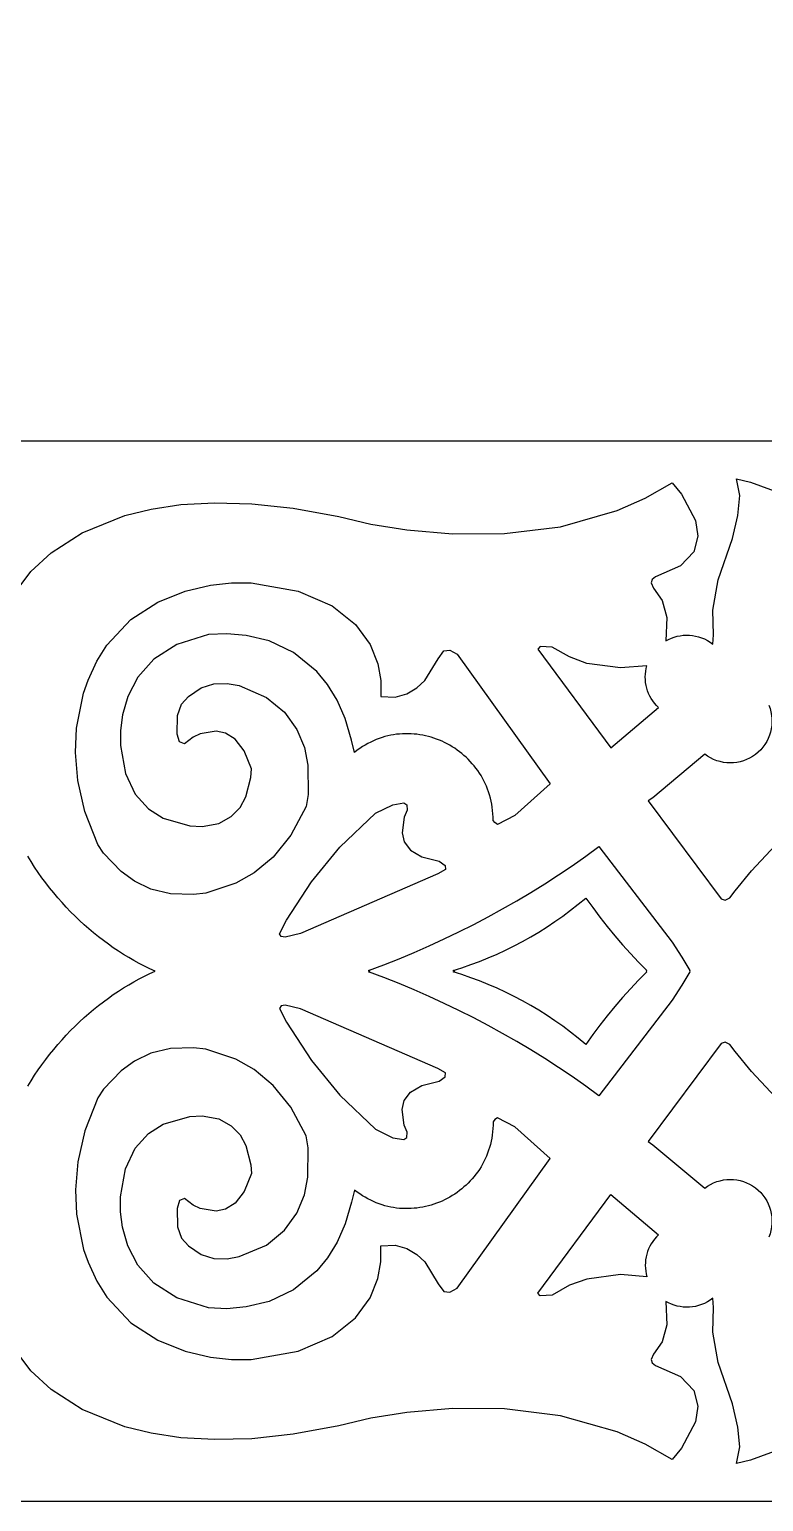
# Model space of a CAD drawing. Extents: x 2785 to 3442, y 577 to 855.
# Drawn here: x 3143.6 to 3212.9, y 577.3 to 716.3 of the extents above; entities that cross this region are included whole.
import ezdxf

# ---------------------------------------------------------------- set-up
doc = ezdxf.new("R2010")
doc.units = 0
doc.layers.add('LAYER_1', color=18, linetype='CONTINUOUS')

msp = doc.modelspace()

# ---------------------------------------------------------------- linework, layer by layer
at = {"layer": 'LAYER_1'}
for points in [[(3140.84, 660.75, 0), (3142.33, 663.28), (3143.71, 665.12), (3145.63, 666.9), (3148.54, 668.77), (3152.58, 670.4), (3155.06, 671.02), (3157.87, 671.44), (3161.03, 671.62), (3164.55, 671.53), (3168.46, 671.11), (3172.76, 670.32), (3175.8, 669.6), (3179.2, 669.05), (3183.49, 668.68), (3188.41, 668.7), (3193.69, 669.36), (3199.05, 670.88), (3201.68, 672.04), (3204.23, 673.5), (3205.1, 672.44), (3206.42, 669.93), (3206.65, 668.45), (3206.26, 666.99), (3205.01, 665.67), (3202.66, 664.61), (3202.34, 664.38), (3202.24, 664.06), (3202.46, 663.55), (3203.3, 662.38), (3203.74, 660.78), (3203.64, 658.58), (3203.9, 658.72), (3204.16, 658.84), (3204.43, 658.94), (3204.71, 659.01), (3205, 659.07), (3205.28, 659.11), (3205.57, 659.12), (3205.86, 659.12), (3206.15, 659.09), (3206.44, 659.04), (3206.73, 658.97), (3207.01, 658.88), (3207.29, 658.76), (3207.56, 658.62), (3207.82, 658.46), (3208.08, 658.28), (3208.13, 659.16), (3208.07, 661.49), (3208.56, 664.33), (3209.92, 668.23), (3210.44, 670.43), (3210.62, 672.29), (3210.31, 673.86), (3211.62, 673.57), (3214.44, 672.51)], [(3355.16, 663.28, 0), (3356.66, 660.75)], [(3214.44, 582.3), (3211.62, 581.24), (3210.31, 580.95), (3210.62, 582.52), (3210.44, 584.38), (3209.92, 586.58), (3208.56, 590.48), (3208.07, 593.32), (3208.13, 595.65), (3208.08, 596.53), (3207.82, 596.35), (3207.56, 596.19), (3207.29, 596.05), (3207.01, 595.93), (3206.73, 595.84), (3206.44, 595.77), (3206.15, 595.72), (3205.86, 595.69), (3205.57, 595.69), (3205.28, 595.7), (3205, 595.74), (3204.71, 595.8), (3204.43, 595.87), (3204.16, 595.97), (3203.9, 596.09), (3203.64, 596.23), (3203.74, 594.03), (3203.3, 592.43), (3202.46, 591.26), (3202.24, 590.75), (3202.34, 590.43), (3202.66, 590.2), (3205.01, 589.15), (3206.26, 587.82), (3206.65, 586.36), (3206.42, 584.88), (3205.1, 582.37), (3204.23, 581.32), (3201.68, 582.77), (3199.05, 583.93), (3193.69, 585.45), (3188.41, 586.11), (3183.49, 586.13), (3179.2, 585.76), (3175.8, 585.21), (3172.76, 584.49), (3168.46, 583.7), (3164.55, 583.28), (3161.03, 583.19), (3157.87, 583.37), (3155.06, 583.79), (3152.58, 584.41), (3148.54, 586.04), (3145.63, 587.92), (3143.71, 589.69), (3142.33, 591.53, 0), (3140.84, 594.06)], [(3356.66, 594.06, 0), (3355.16, 591.53)], [(2907.39, 846.03, 0), (2908.36, 844.39)], [(2970.34, 846.03, 0), (2969.36, 844.39)], [(3109.49, 844.39, 0), (3108.51, 846.03)], [(3170.49, 844.39, 0), (3171.46, 846.03)], [(3309.64, 846.03, 0), (3310.61, 844.39)], [(3371.62, 844.39, 0), (3372.59, 846.03)], [(2908.36, 801.15, 0), (2907.39, 799.51)], [(2969.36, 801.15, 0), (2970.34, 799.51)], [(3108.51, 799.51, 0), (3109.49, 801.15)], [(3171.46, 799.51, 0), (3170.49, 801.15)], [(3310.61, 801.15, 0), (3309.64, 799.51)], [(3372.59, 799.51, 0), (3371.62, 801.15)], [(3213.35, 652.5, -0.77031), (3207.3, 647.89), (3202.42, 643.78), (3201.98, 643.47), (3208.84, 634.22), (3209.24, 634.11), (3209.67, 634.32), (3210.19, 634.99), (3211.71, 636.88), (3215.76, 641.18)], [(3215.76, 613.63), (3211.71, 617.93), (3210.19, 619.82), (3209.67, 620.49), (3209.24, 620.7), (3208.84, 620.59), (3201.98, 611.34), (3202.42, 611.03), (3207.3, 606.92, -0.77031), (3213.35, 602.31)]]:
    msp.add_lwpolyline(points, format="xyb", dxfattribs=at)
for points in [[(2939.73, 677.47), (3094.24, 677.47), (3248.75, 677.47)], [(3143.41, 616.54), (3143.73, 617.07), (3144.06, 617.58), (3144.4, 618.08), (3144.75, 618.58), (3145.12, 619.07), (3145.48, 619.55), (3145.86, 620.02), (3146.25, 620.48), (3146.65, 620.93), (3147.05, 621.37), (3147.46, 621.8), (3147.88, 622.22), (3148.31, 622.63), (3148.74, 623.03), (3149.19, 623.42), (3149.63, 623.8), (3150.09, 624.16), (3150.55, 624.52), (3151.02, 624.86), (3151.49, 625.2), (3151.97, 625.52), (3152.45, 625.82), (3152.94, 626.12), (3153.44, 626.4), (3153.93, 626.67), (3154.44, 626.93), (3154.94, 627.17), (3155.45, 627.41), (3154.94, 627.64), (3154.44, 627.88), (3153.93, 628.14), (3153.44, 628.41), (3152.94, 628.69), (3152.45, 628.99), (3151.97, 629.29), (3151.49, 629.62), (3151.02, 629.95), (3150.55, 630.29), (3150.09, 630.65), (3149.63, 631.01), (3149.19, 631.39), (3148.74, 631.78), (3148.31, 632.18), (3147.88, 632.59), (3147.46, 633.01), (3147.05, 633.44), (3146.65, 633.88), (3146.25, 634.33), (3145.86, 634.79), (3145.48, 635.26), (3145.12, 635.74), (3144.75, 636.23), (3144.4, 636.73), (3144.06, 637.23), (3143.73, 637.75), (3143.41, 638.27)], [(3248.75, 577.34), (3094.24, 577.34), (2939.73, 577.34)]]:
    msp.add_lwpolyline(points, dxfattribs=at)
for points in [[(3187.34, 641.62), (3187.33, 641.94), (3187.32, 642.26), (3187.29, 642.56), (3187.25, 642.87), (3187.2, 643.17), (3187.15, 643.46), (3187.08, 643.75), (3187, 644.04), (3186.91, 644.32), (3186.81, 644.59), (3186.7, 644.86), (3186.59, 645.12), (3186.46, 645.37), (3186.33, 645.62), (3186.19, 645.87), (3186.04, 646.11), (3185.88, 646.34), (3185.71, 646.56), (3185.54, 646.78), (3185.36, 646.99), (3185.18, 647.2), (3184.98, 647.4), (3184.79, 647.59), (3184.58, 647.77), (3184.37, 647.95), (3184.15, 648.12), (3183.93, 648.28), (3183.71, 648.44), (3183.48, 648.59), (3183.24, 648.73), (3183, 648.86), (3182.76, 648.98), (3182.51, 649.1), (3182.26, 649.2), (3182, 649.3), (3181.74, 649.39), (3181.48, 649.48), (3181.22, 649.55), (3180.95, 649.62), (3180.69, 649.67), (3180.42, 649.72), (3180.14, 649.76), (3179.87, 649.78), (3179.6, 649.8), (3179.32, 649.81), (3179.05, 649.81), (3178.77, 649.8), (3178.5, 649.79), (3178.22, 649.76), (3177.94, 649.72), (3177.67, 649.67), (3177.39, 649.61), (3177.12, 649.54), (3176.85, 649.46), (3176.58, 649.37), (3176.31, 649.27), (3176.04, 649.16), (3175.78, 649.03), (3175.52, 648.9), (3175.26, 648.75), (3175, 648.6), (3174.75, 648.43), (3174.5, 648.25), (3174.25, 648.06), (3173.98, 649.22), (3173.37, 651.25), (3172.61, 653), (3171.71, 654.47), (3170.7, 655.7), (3168.49, 657.49), (3166.19, 658.57), (3164.02, 659.1), (3162.2, 659.26), (3160.48, 659.17), (3157.48, 658.25), (3155.3, 656.85), (3153.8, 655.14), (3152.87, 653.33), (3152.37, 651.59), (3152.17, 650.11), (3152.17, 648.7), (3152.63, 646.06), (3153.56, 644.11), (3154.8, 642.74), (3156.18, 641.86), (3158.72, 641.13), (3159.86, 641.07), (3161.44, 641.35), (3162.62, 641.99), (3163.46, 642.86), (3164, 643.85), (3164.48, 645.67), (3164.53, 646.5), (3163.83, 648.21), (3162.99, 649.3), (3162.09, 649.87), (3161.18, 650.07), (3159.67, 649.8), (3159.04, 649.49), (3158.2, 648.87), (3157.75, 649.05), (3157.53, 649.79), (3157.54, 651.54), (3157.93, 652.62), (3158.6, 653.34), (3159.77, 654.15), (3160.99, 654.52), (3162.22, 654.55), (3163.38, 654.36), (3165.94, 653.25), (3167.66, 651.85), (3168.82, 650.23), (3169.52, 648.52), (3169.86, 646.85), (3169.87, 644.09), (3169.69, 642.95), (3168.23, 640.23), (3166.56, 638.18), (3164.79, 636.7), (3163.06, 635.7), (3160.22, 634.77), (3159.05, 634.63), (3156.89, 634.69), (3155.04, 635.15), (3153.48, 635.9), (3152.22, 636.8), (3150.56, 638.54), (3150.02, 639.35), (3148.8, 642.48), (3148.15, 645.4), (3147.93, 648.03), (3148.03, 650.33), (3148.69, 653.66), (3149.13, 654.88), (3149.93, 656.65), (3150.89, 658.18), (3153.15, 660.59), (3155.68, 662.23), (3158.26, 663.27), (3160.65, 663.83), (3162.64, 664.05), (3164.5, 664.06), (3168.93, 663.26), (3172.15, 661.88), (3174.35, 660.14), (3175.72, 658.25), (3176.46, 656.41), (3176.75, 654.84), (3176.75, 653.34), (3178.08, 653.28), (3179.2, 653.58), (3180.13, 654.14), (3180.88, 654.84), (3182.15, 656.9), (3182.67, 657.64), (3183.26, 657.71), (3183.93, 657.33), (3192.72, 645.08), (3189.38, 642.09), (3187.74, 641.26), (3187.49, 641.43)], [(3202.95, 652.28), (3202.75, 652.48), (3202.57, 652.69), (3202.4, 652.91), (3202.25, 653.14), (3202.12, 653.37), (3202.01, 653.62), (3201.91, 653.87), (3201.83, 654.12), (3201.77, 654.38), (3201.72, 654.64), (3201.7, 654.91), (3201.69, 655.18), (3201.7, 655.44), (3201.73, 655.71), (3201.77, 655.98), (3201.84, 656.24), (3199.35, 656.03), (3196.19, 656.46), (3194.53, 657.06), (3192.92, 657.98), (3191.78, 658.06), (3191.55, 657.8), (3198.45, 648.48)], [(3179.22, 642.6), (3178.94, 641.94), (3178.74, 640.45), (3178.95, 639.62), (3179.53, 638.83), (3180.59, 638.2), (3182.25, 637.8), (3182.82, 637.39), (3182.85, 637), (3182.11, 636.58), (3169.14, 630.96), (3167.71, 630.61), (3167.34, 630.68), (3167.16, 630.93), (3167.82, 632.23), (3170.19, 635.84), (3172.86, 639.12), (3176.24, 642.32), (3177.88, 643.12), (3178.92, 643.3), (3179.2, 643.09)], [(3175.72, 627.41), (3175.56, 627.47), (3177.02, 628.01), (3178.46, 628.58), (3179.89, 629.18), (3181.31, 629.8), (3182.72, 630.45), (3184.11, 631.12), (3185.5, 631.81), (3186.87, 632.53), (3188.22, 633.28), (3189.57, 634.05), (3190.9, 634.84), (3192.21, 635.65), (3193.51, 636.49), (3194.8, 637.36), (3196.07, 638.25), (3197.32, 639.16), (3204.22, 630.15), (3205.13, 628.72), (3205.91, 627.47), (3205.88, 627.41), (3205.91, 627.35), (3205.13, 626.09), (3204.22, 624.66), (3197.32, 615.65), (3196.07, 616.56), (3194.8, 617.45), (3193.51, 618.32), (3192.21, 619.16), (3190.9, 619.97), (3189.57, 620.76), (3188.22, 621.53), (3186.87, 622.28), (3185.5, 623), (3184.11, 623.69), (3182.72, 624.36), (3181.31, 625.01), (3179.89, 625.63), (3178.46, 626.23), (3177.02, 626.8), (3175.56, 627.35)], [(3183.74, 627.41), (3183.55, 627.47), (3184.39, 627.73), (3185.23, 628.02), (3186.06, 628.33), (3186.88, 628.66), (3187.7, 629.01), (3188.51, 629.39), (3189.31, 629.79), (3190.1, 630.2), (3190.88, 630.64), (3191.65, 631.1), (3192.42, 631.59), (3193.17, 632.09), (3193.91, 632.61), (3194.65, 633.16), (3195.37, 633.73), (3196.08, 634.31), (3196.74, 633.4), (3197.42, 632.49), (3198.11, 631.61), (3198.82, 630.75), (3199.55, 629.9), (3200.3, 629.07), (3201.06, 628.26), (3201.84, 627.47), (3201.79, 627.41), (3201.84, 627.35), (3201.06, 626.55), (3200.3, 625.74), (3199.55, 624.91), (3198.82, 624.06), (3198.11, 623.2), (3197.42, 622.32), (3196.74, 621.42), (3196.08, 620.5), (3195.37, 621.08), (3194.65, 621.65), (3193.91, 622.2), (3193.17, 622.72), (3192.42, 623.23), (3191.65, 623.71), (3190.88, 624.17), (3190.1, 624.61), (3189.31, 625.03), (3188.51, 625.42), (3187.7, 625.8), (3186.88, 626.15), (3186.06, 626.48), (3185.23, 626.79), (3184.39, 627.08), (3183.55, 627.35)], [(3179.22, 612.21), (3178.94, 612.87), (3178.74, 614.36), (3178.95, 615.2), (3179.53, 615.98), (3180.59, 616.61), (3182.25, 617.01), (3182.82, 617.42), (3182.85, 617.81), (3182.11, 618.23), (3169.14, 623.85), (3167.71, 624.2), (3167.34, 624.13), (3167.16, 623.88), (3167.82, 622.58), (3170.19, 618.97), (3172.86, 615.69), (3176.24, 612.49), (3177.88, 611.69), (3178.92, 611.51), (3179.2, 611.72)], [(3187.34, 613.19), (3187.33, 612.87), (3187.32, 612.56), (3187.29, 612.25), (3187.25, 611.94), (3187.2, 611.64), (3187.15, 611.35), (3187.08, 611.06), (3187, 610.77), (3186.91, 610.5), (3186.81, 610.22), (3186.7, 609.95), (3186.59, 609.69), (3186.46, 609.44), (3186.33, 609.19), (3186.19, 608.94), (3186.04, 608.7), (3185.88, 608.47), (3185.71, 608.25), (3185.54, 608.03), (3185.36, 607.82), (3185.18, 607.61), (3184.98, 607.41), (3184.79, 607.22), (3184.58, 607.04), (3184.37, 606.86), (3184.15, 606.69), (3183.93, 606.53), (3183.71, 606.37), (3183.48, 606.22), (3183.24, 606.08), (3183, 605.95), (3182.76, 605.83), (3182.51, 605.71), (3182.26, 605.61), (3182, 605.51), (3181.74, 605.42), (3181.48, 605.33), (3181.22, 605.26), (3180.95, 605.2), (3180.69, 605.14), (3180.42, 605.09), (3180.14, 605.05), (3179.87, 605.03), (3179.6, 605.01), (3179.32, 605), (3179.05, 605), (3178.77, 605.01), (3178.5, 605.02), (3178.22, 605.05), (3177.94, 605.09), (3177.67, 605.14), (3177.39, 605.2), (3177.12, 605.27), (3176.85, 605.35), (3176.58, 605.44), (3176.31, 605.54), (3176.04, 605.66), (3175.78, 605.78), (3175.52, 605.91), (3175.26, 606.06), (3175, 606.21), (3174.75, 606.38), (3174.5, 606.56), (3174.25, 606.75), (3173.98, 605.59), (3173.37, 603.56), (3172.61, 601.82), (3171.71, 600.34), (3170.7, 599.11), (3168.49, 597.32), (3166.19, 596.24), (3164.02, 595.71), (3162.2, 595.55), (3160.48, 595.64), (3157.48, 596.56), (3155.3, 597.96), (3153.8, 599.67), (3152.87, 601.49), (3152.37, 603.23), (3152.17, 604.7), (3152.17, 606.11), (3152.63, 608.75), (3153.56, 610.7), (3154.8, 612.07), (3156.18, 612.95), (3158.72, 613.69), (3159.86, 613.74), (3161.44, 613.46), (3162.62, 612.82), (3163.46, 611.95), (3164, 610.96), (3164.48, 609.14), (3164.53, 608.31), (3163.83, 606.6), (3162.99, 605.52), (3162.09, 604.94), (3161.18, 604.74), (3159.67, 605.01), (3159.04, 605.32), (3158.2, 605.94), (3157.75, 605.76), (3157.53, 605.02), (3157.54, 603.27), (3157.93, 602.19), (3158.6, 601.47), (3159.77, 600.66), (3160.99, 600.29), (3162.22, 600.26), (3163.38, 600.46), (3165.94, 601.56), (3167.66, 602.96), (3168.82, 604.58), (3169.52, 606.29), (3169.86, 607.96), (3169.87, 610.72), (3169.69, 611.86), (3168.23, 614.58), (3166.56, 616.63), (3164.79, 618.11), (3163.06, 619.11), (3160.22, 620.04), (3159.05, 620.18), (3156.89, 620.12), (3155.04, 619.66), (3153.48, 618.91), (3152.22, 618.01), (3150.56, 616.27), (3150.02, 615.46), (3148.8, 612.33), (3148.15, 609.41), (3147.93, 606.78), (3148.03, 604.48), (3148.69, 601.15), (3149.13, 599.93), (3149.93, 598.16), (3150.89, 596.63), (3153.15, 594.22), (3155.68, 592.58), (3158.26, 591.54), (3160.65, 590.98), (3162.64, 590.76), (3164.5, 590.75), (3168.93, 591.55), (3172.15, 592.93), (3174.35, 594.67), (3175.72, 596.56), (3176.46, 598.4), (3176.75, 599.97), (3176.75, 601.47), (3178.08, 601.53), (3179.2, 601.23), (3180.13, 600.67), (3180.88, 599.97), (3182.15, 597.91), (3182.67, 597.17), (3183.26, 597.1), (3183.93, 597.48), (3192.72, 609.73), (3189.38, 612.72), (3187.74, 613.55), (3187.49, 613.39)], [(3202.95, 602.53), (3202.75, 602.33), (3202.57, 602.12), (3202.4, 601.9), (3202.25, 601.67), (3202.12, 601.44), (3202.01, 601.19), (3201.91, 600.94), (3201.83, 600.69), (3201.77, 600.43), (3201.72, 600.17), (3201.7, 599.9), (3201.69, 599.63), (3201.7, 599.37), (3201.73, 599.1), (3201.77, 598.83), (3201.84, 598.57), (3199.35, 598.78), (3196.19, 598.35), (3194.53, 597.76), (3192.92, 596.83), (3191.78, 596.75), (3191.55, 597.01), (3198.45, 606.33)]]:
    msp.add_lwpolyline(points, close=True, dxfattribs=at)

doc.saveas('drawing.dxf')
